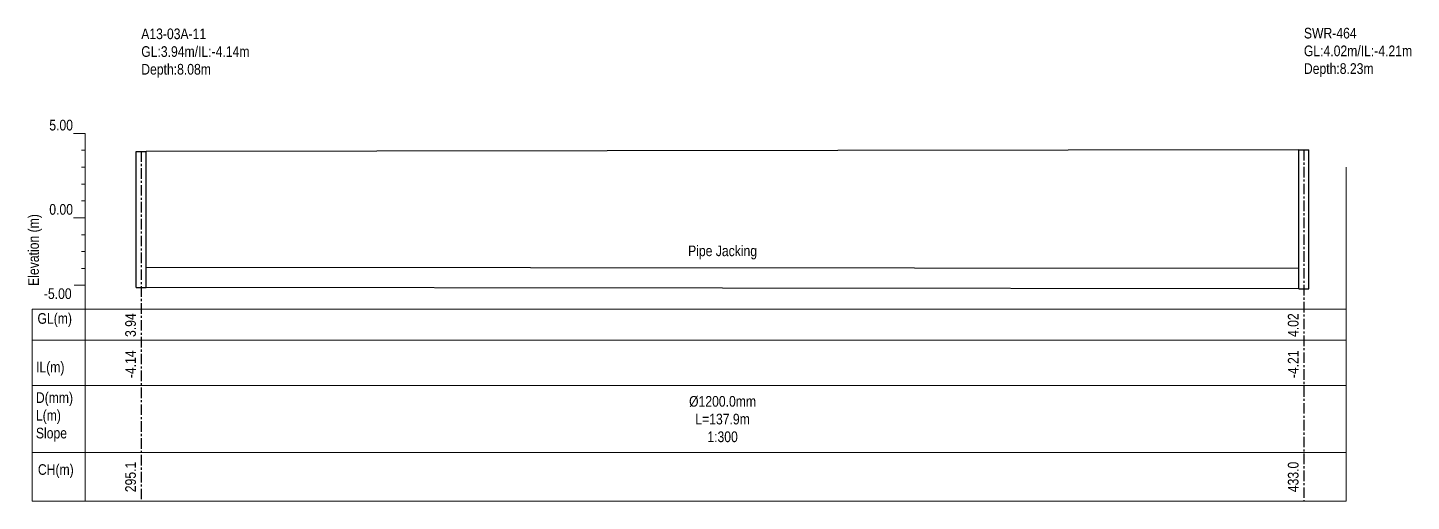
# Model space of a CAD drawing. Header units: metres. Extents: x -765 to 6284, y -99 to 211.
# Drawn here: x 1486.5 to 1650.6, y -33.6 to 22.5 of the extents above; entities that cross this region are included whole.
import ezdxf

# ---------------------------------------------------------------- set-up
doc = ezdxf.new("R2010")
doc.units = ezdxf.units.M
doc.header["$MEASUREMENT"] = 0
doc.linetypes.add('CENTER', pattern=[2, 1.25, -0.25, 0.25, -0.25])
doc.layers.add('PDF_PDF2_Geometry', color=253, linetype='Continuous', lineweight=9, true_color=0xababab)
doc.layers.add('PDF_Text', color=7, linetype='Continuous')
doc.layers.add('SM_PP_GRIDTEXT', color=7, linetype='Continuous', lineweight=5)
doc.styles.add('ALL', font='swissc.ttf')

# ---------------------------------------------------------------- blocks, each defined once
blk = doc.blocks.new('template')
at = {"layer": 'PDF_PDF2_Geometry'}
blk.add_line((0, 24.61), (0, 43.61), dxfattribs=at)
at = {"layer": 'SM_PP_GRIDTEXT'}
for p, q in [((0, 43.61), (-1.39, 43.61)), ((0, 0), (0, 43.61)), ((0, 41.61), (-0.46, 41.61)), ((0, 39.61), (-0.46, 39.61)), ((0, 37.61), (-0.46, 37.61)), ((0, 35.61), (-0.46, 35.61)), ((0, 33.61), (-1.37, 33.61)), ((0, 31.61), (-0.46, 31.61)), ((0, 29.61), (-0.46, 29.61)), ((0, 27.61), (-0.46, 27.61)), ((0, 25.61), (-1.3, 25.61)), ((-6.28, 22.76), (-6.28, 0)), ((0, 22.76), (-6.28, 22.76)), ((-6.28, 19.12), (0, 19.12)), ((0, 13.73), (-6.28, 13.73)), ((-6.28, 0), (0, 0))]:
    blk.add_line(p, q, dxfattribs=at)
blk.add_lwpolyline([(-6.28, 5.78), (0, 5.78)], dxfattribs=at)
at = {"layer": 'PDF_Text', "char_height": 1.26, "attachment_point": 7, "style": 'ALL'}
for s, insert in [('5.00', (-4.26, 43.95)), ('0.00', (-4.26, 33.96)), ('-5.00', (-4.9, 23.97)), ('GL(m)', (-5.66, 20.67)), ('IL(m)', (-5.83, 14.91)), ('CH(m)', (-5.61, 2.76))]:
    blk.add_mtext(s, dxfattribs=dict(at, insert=insert))
at = {"layer": 'PDF_Text', "insert": (-5.12, 25.54), "char_height": 1.26, "attachment_point": 7, "rotation": 90, "style": 'ALL'}
blk.add_mtext('Elevation (m)', dxfattribs=at)
at = {"layer": 'PDF_Text', "insert": (-5.85, 7.08), "char_height": 1.26, "width": 12.5671, "attachment_point": 7, "style": 'ALL'}
blk.add_mtext('D(mm)\\P\\pxt2;L(m)\\P\\ptz;Slope', dxfattribs=at)

msp = doc.modelspace()

# ---------------------------------------------------------------- linework, layer by layer
for p, q in [((1637.3, -6.02), (1500.6, -5.88)), ((1637.3, -8.42), (1500.6, -8.28))]:
    msp.add_line(p, q)
at = {"layer": 'GROUND_ELEVATION', "color": 3}
msp.add_line((1637.3, 8.04), (1500.6, 7.88), dxfattribs=at)
at = {"layer": 'lines', "color": 8, "linetype": 'CENTER'}
for p, q in [((1500, 7.88), (1500, -33.61)), ((1637.9, 8.04), (1637.9, -33.61))]:
    msp.add_line(p, q, dxfattribs=at)
at = {"layer": 'Profile Manhole'}
for p, q in [((1499.4, -8.28), (1499.4, 7.88)), ((1499.4, 7.88), (1500.6, 7.88)), ((1500.6, -8.28), (1500.6, 7.88)), ((1637.3, -8.42), (1637.3, 8.04)), ((1637.3, 8.04), (1638.5, 8.04)), ((1638.5, -8.42), (1638.5, 8.04)), ((1499.4, -8.28), (1500.6, -8.28)), ((1637.3, -8.42), (1638.5, -8.42))]:
    msp.add_line(p, q, dxfattribs=at)
at = {"layer": 'SM_PP_GRIDTEXT'}
for p, q in [((1642.9, -33.6108), (1642.9, 6)), ((1493.3543, -10.8458), (1642.9, -10.8458)), ((1493.3543, -14.4882), (1642.9, -14.4882)), ((1493.3543, -19.878), (1642.9, -19.878)), ((1493.3543, -27.8324), (1642.9, -27.8324)), ((1493.3543, -33.6108), (1642.9, -33.6108))]:
    msp.add_line(p, q, dxfattribs=at)

# ---------------------------------------------------------------- block references
msp.add_blockref('template', (1493.3543, -33.6108))

# ---------------------------------------------------------------- texts
at = {"layer": 'ANNOTATION', "color": 7, "char_height": 1.26, "style": 'ALL'}
for s, insert, attachment_point in [('A13-03A-11\\PGL:3.94m/IL:-4.14m\\PDepth:8.08m', (1500, 22.44), 1), ('SWR-464\\PGL:4.02m/IL:-4.21m\\PDepth:8.23m', (1637.9, 22.52), 1), ('Pipe Jacking', (1568.95, -3.285), 2), ('Ø1200.0mm\\PL=137.9m\\P1:300', (1568.95, -21.13), 2)]:
    msp.add_mtext(s, dxfattribs=dict(at, insert=insert, attachment_point=attachment_point))
at = {"layer": 'PDF_text', "color": 7, "style": 'ALL'}
for s, p in [('3.94', (1499.36, -14.13)), ('4.02', (1637.26, -14.13)), ('-4.14', (1499.36, -19.01)), ('-4.21', (1637.26, -19.01)), ('295.1', (1499.36, -32.53)), ('433.0', (1637.26, -32.53))]:
    msp.add_text(s, height=1.26, rotation=90, dxfattribs=at).set_placement(p)

doc.saveas('drawing.dxf')
